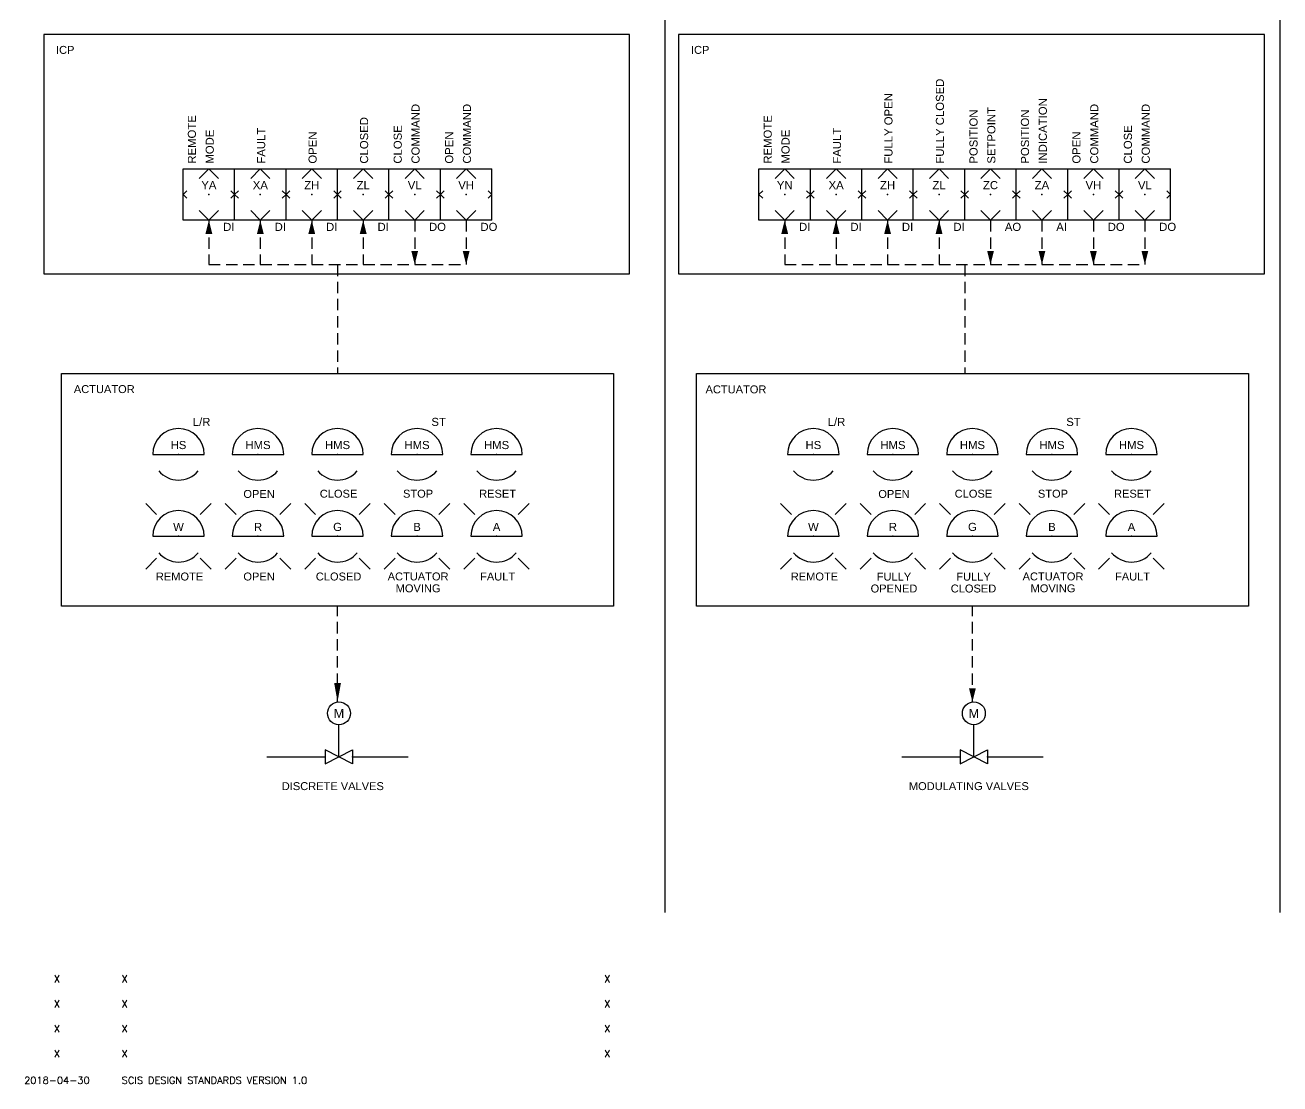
# Paper-space layout 'TYPICAL EQUIPMENT INTERFACE - A1 Sheet' of a CAD drawing. Extents: x 44 to 821, y 22 to 574.
# Drawn here: x 50.2 to 398.6, y 22.5 to 316.4 of the extents above; entities that cross this region are included whole.
import ezdxf
from ezdxf.enums import TextEntityAlignment as Align

# ---------------------------------------------------------------- set-up
doc = ezdxf.new("R2010")
doc.units = 0
doc.linetypes.add('HIDDEN2', pattern=[4.7625, 3.175, -1.5875])
for name, color, linetype in [('BOR-A1', 7, 'Continuous'), ('N-ANNO-TEXT', 2, 'Continuous'), ('N-INST', 4, 'Continuous'), ('N-PANL-COMP', 4, 'Continuous'), ('N-SGNL-ELEC', 4, 'HIDDEN2')]:
    doc.layers.add(name, color=color, linetype=linetype)
doc.styles.add('_CGS_2-5_NOTES', font='arial.ttf', dxfattribs={"height": 2.5})
doc.styles.add('_CGS_2-5_SYMBOL', font='arial.ttf', dxfattribs={"height": 2.5})
doc.styles.add('STD2-0', font='simplex.shx', dxfattribs={"height": 2})
doc.styles.add('SYMBOL', font='arial.ttf', dxfattribs={"height": 2.5})
doc.styles.add('T1_2_5', font='arial.ttf', dxfattribs={"height": 2.5})

# ---------------------------------------------------------------- blocks, each defined once
blk = doc.blocks.new('_D_VALVE_GATE')
for p, q in [((7.62, -1.905), (0, 1.905)), ((0, 1.905), (0, -1.905)), ((0, -1.905), (7.62, 1.905)), ((7.62, 1.905), (7.62, -1.905))]:
    blk.add_line(p, q)
for p in [(0, 0), (3.81, 0), (7.62, 0)]:
    blk.add_point(p)
blk = doc.blocks.new('_N_INST_PANEL_OP ACCESS')
blk.add_line((-7.95, 0), (7.95, 0))
for start, end in [(0, 180), (219.6995, 319.7606)]:
    blk.add_arc((0, 0), 7.94, start, end)
at = {"ltscale": 0.0508}
blk.add_point((0, 0), dxfattribs=at)
at = {"style": '_CGS_2-5_SYMBOL'}
blk.add_attdef('ABB', (4.41, 8.76), '', height=2.5, dxfattribs=at)
for tag, p in [('TAG', (0, 1.63)), ('NO', (0, -4.12))]:
    blk.add_attdef(tag, text='', height=2.5, dxfattribs=at).set_placement(p, align=Align.CENTER)
blk = doc.blocks.new('_N_LIGHT_PANEL')
for p, q in [((-10.12, 10.08), (-6.74, 6.73)), ((10.1, 10.08), (6.72, 6.73)), ((-7.95, 0), (7.95, 0)), ((-10.12, -10.11), (-6.74, -6.76)), ((10.1, -10.11), (6.72, -6.76))]:
    blk.add_line(p, q)
for start, end in [(0, 180), (219.6995, 319.7606)]:
    blk.add_arc((0, 0), 7.94, start, end)
blk.add_point((0, 0))
at = {"style": '_CGS_2-5_SYMBOL'}
for tag, p in [('TAG', (0, 1.63)), ('NO', (0, -4.12))]:
    blk.add_attdef(tag, text='', height=2.5, dxfattribs=at).set_placement(p, align=Align.CENTER)
blk.add_attdef('ABB', (7.41, 4.76), '', height=2.5, dxfattribs=at)
blk = doc.blocks.new('_N_PLC_FIELD_OP ACCESS')
for p, q in [((-7.94, 15.87), (7.94, 15.87)), ((-7.94, 0), (-7.94, 15.87)), ((0, 15.87), (-2.96, 12.91)), ((2.96, 12.91), (0, 15.87)), ((7.94, 0), (7.94, 15.87)), ((-6.76, 9.11), (-7.94, 7.94)), ((-7.94, 7.94), (-6.76, 6.76)), ((7.94, 7.94), (6.76, 9.11)), ((6.76, 6.76), (7.94, 7.94)), ((7.94, 0), (-7.94, 0)), ((-2.96, 2.96), (0, 0)), ((0, 0), (2.96, 2.96))]:
    blk.add_line(p, q)
blk.add_point((0, 7.94))
at = {"style": '_CGS_2-5_SYMBOL'}
for tag, p in [('DESCRIPTION1', (-3.99, 16.48)), ('DESCRIPTION2', (1.51, 16.48)), ('DESCRIPTION3', (7.01, 16.48))]:
    blk.add_attdef(tag, p, '', height=2.5, rotation=90, dxfattribs=at)
for tag, p in [('TAG', (0, 9.57)), ('NO', (0, 3.62))]:
    blk.add_attdef(tag, text='', height=2.5, dxfattribs=at).set_placement(p, align=Align.CENTER)
blk.add_attdef('ABB', (4.41, -3.31), '', height=2.5, dxfattribs=at)
blk = doc.blocks.new('_D_ACTUATOR_ELECTRIC MOTOR')
at = {"flags": 128}
blk.add_lwpolyline([(0, 0), (0, 8.89)], dxfattribs=at)
blk.add_circle((0, 12.08), 3.18)
blk.add_point((0, 0))
at = {"style": '_CGS_2-5_SYMBOL'}
blk.add_text('M', height=2.5, dxfattribs=at).set_placement((0.02, 12.04), align=Align.MIDDLE_CENTER)
blk.add_attdef('XXX', text='', height=2.5, dxfattribs=at).set_placement((0.74, 8.07), align=Align.TOP_LEFT)
blk = doc.blocks.new('CGS A1 REV ATT')
at = {"layer": 'BOR-A1', "color": 1, "style": 'STD2-0'}
for tag, p in [('R5-DATE', (58.99, 50.62)), ('R5-BY', (211.87, 50.62)), ('R4-DATE', (58.99, 43.7)), ('R4-BY', (211.87, 43.7)), ('R3-DATE', (58.99, 36.78)), ('R3-BY', (211.87, 36.78)), ('R2-DATE', (58.99, 29.86)), ('R2-BY', (211.87, 29.86)), ('R1-DATE', (58.99, 22.46)), ('R1-BY', (211.87, 22.46))]:
    blk.add_attdef(tag, text='', height=2, dxfattribs=at).set_placement(p, align=Align.CENTER)
for tag, p in [('R5-DESC', (76.99, 50.62)), ('R4-DESC', (76.99, 43.7)), ('R3-DESC', (76.99, 36.78)), ('R2-DESC', (76.99, 29.86)), ('R1-DESC', (76.99, 22.46))]:
    blk.add_attdef(tag, p, '', height=2, dxfattribs=at)

psp = doc.layouts.new('TYPICAL EQUIPMENT INTERFACE - A1 Sheet')

# ---------------------------------------------------------------- linework, layer by layer
at = {"ltscale": 10}
for p, q in [((227.84, 574), (227.84, 70)), ((398.58, 574), (398.58, 70))]:
    psp.add_line(p, q, dxfattribs=at)
at = {"layer": 'N-INST', "ltscale": 0.0508, "flags": 128}
for points in [[(117.29, 113.26), (133.49, 113.26)], [(141.11, 113.26), (156.56, 113.26)], [(293.58, 113.26), (309.79, 113.26)], [(317.41, 113.26), (332.85, 113.26)]]:
    psp.add_lwpolyline(points, dxfattribs=at)
at = {"layer": 'N-PANL-COMP', "ltscale": 10}
for points in [[(55.33, 247.38), (218.03, 247.38), (218.03, 313.79), (55.33, 313.79)], [(231.62, 247.38), (394.32, 247.38), (394.32, 313.79), (231.62, 313.79)], [(60.27, 219.63), (213.56, 219.63), (213.56, 155.05), (60.27, 155.05)], [(236.56, 219.63), (389.86, 219.63), (389.86, 155.05), (236.56, 155.05)]]:
    psp.add_lwpolyline(points, close=True, dxfattribs=at)
at = {"layer": 'N-SGNL-ELEC'}
for p, q in [((101.19, 262.22), (101.19, 249.91)), ((115.48, 262.22), (115.48, 249.91)), ((129.76, 262.22), (129.76, 249.91)), ((144.05, 262.22), (144.05, 249.91)), ((158.34, 262.22), (158.34, 249.91)), ((172.63, 262.22), (172.63, 249.91)), ((261.08, 262.22), (261.08, 249.91)), ((275.36, 262.22), (275.36, 249.91)), ((289.65, 262.22), (289.65, 249.91)), ((303.94, 262.22), (303.94, 249.91)), ((318.23, 262.22), (318.23, 249.91)), ((332.51, 262.22), (332.51, 249.91)), ((346.8, 262.22), (346.8, 249.91)), ((361.09, 262.22), (361.09, 249.91)), ((101.19, 249.91), (172.63, 249.91)), ((136.92, 249.91), (136.92, 219.63)), ((261.08, 249.91), (361.09, 249.91)), ((311.08, 249.91), (311.08, 219.63)), ((136.92, 128.49), (136.92, 155.05)), ((313.21, 128.49), (313.21, 155.05))]:
    psp.add_line(p, q, dxfattribs=at)
at = {"layer": 'N-SGNL-ELEC', "linetype": 'Continuous'}
for points in [[(101.19, 262.22, 0, 1.89, 0), (101.19, 258.44, 1.89, 1.89, 0)], [(115.48, 262.22, 0, 1.89, 0), (115.48, 258.44, 1.89, 1.89, 0)], [(129.76, 262.22, 0, 1.89, 0), (129.76, 258.44, 1.89, 1.89, 0)], [(144.05, 262.22, 0, 1.89, 0), (144.05, 258.44, 1.89, 1.89, 0)], [(261.08, 262.22, 0, 1.89, 0), (261.08, 258.44, 1.89, 1.89, 0)], [(275.36, 262.22, 0, 1.89, 0), (275.36, 258.44, 1.89, 1.89, 0)], [(289.65, 262.22, 0, 1.89, 0), (289.65, 258.44, 1.89, 1.89, 0)], [(303.94, 262.22, 0, 1.89, 0), (303.94, 258.44, 1.89, 1.89, 0)], [(158.34, 249.91, 0, 1.89, 0), (158.34, 253.69, 1.89, 1.89, 0)], [(172.63, 249.91, 0, 1.89, 0), (172.63, 253.69, 1.89, 1.89, 0)], [(318.23, 249.91, 0, 1.89, 0), (318.23, 253.69, 1.89, 1.89, 0)], [(332.51, 249.91, 0, 1.89, 0), (332.51, 253.69, 1.89, 1.89, 0)], [(346.8, 249.91, 0, 1.89, 0), (346.8, 253.69, 1.89, 1.89, 0)], [(361.09, 249.91, 0, 1.89, 0), (361.09, 253.69, 1.89, 1.89, 0)], [(136.92, 128.49, 0, 1.89, 0), (136.92, 133.77, 1.89, 1.89, 0)], [(313.21, 128.49, 0, 1.89, 0), (313.21, 132.27, 1.89, 1.89, 0)]]:
    psp.add_lwpolyline(points, format="xyseb", dxfattribs=at)

# ---------------------------------------------------------------- block references
psp.add_blockref('CGS A1 REV ATT', (0, 0)).add_auto_attribs({'R1-DATE': '2018-04-30', 'R1-DESC': 'SCIS DESIGN STANDARDS VERSION 1.0', 'R2-DATE': 'X', 'R2-DESC': 'X', 'R2-BY': 'X', 'R3-DATE': 'X', 'R3-DESC': 'X', 'R3-BY': 'X', 'R4-DATE': 'X', 'R4-DESC': 'X', 'R4-BY': 'X', 'R5-DATE': 'X', 'R5-DESC': 'X', 'R5-BY': 'X'})
at = {"layer": 'N-INST'}
ref = psp.add_blockref('_N_PLC_FIELD_OP ACCESS', (303.94, 262.22), dxfattribs=dict(at, xscale=0.9, yscale=0.9, zscale=0.9))
ref.add_attrib('DESCRIPTION2', ' FULLY CLOSED', (305.3, 277.06), dxfattribs={"layer": '0', "height": 2.25, "rotation": 90, "style": '_CGS_2-5_SYMBOL'})
ref.add_attrib('TAG', 'ZL', dxfattribs={"layer": '0', "height": 2.25, "style": '_CGS_2-5_SYMBOL'}).set_placement((303.94, 270.84), align=Align.CENTER)
ref.add_attrib('ABB', 'DI', (307.91, 259.25), dxfattribs={"layer": '0', "height": 2.25, "style": '_CGS_2-5_SYMBOL'})
ref = psp.add_blockref('_N_PLC_FIELD_OP ACCESS', (289.65, 262.22), dxfattribs=dict(at, xscale=0.9, yscale=0.9, zscale=0.9))
ref.add_attrib('DESCRIPTION2', ' FULLY OPEN', (291.01, 277.06), dxfattribs={"layer": '0', "height": 2.25, "rotation": 90, "style": '_CGS_2-5_SYMBOL'})
ref.add_attrib('TAG', 'ZH', dxfattribs={"layer": '0', "height": 2.25, "style": '_CGS_2-5_SYMBOL'}).set_placement((289.65, 270.84), align=Align.CENTER)
ref.add_attrib('ABB', 'DI', (293.62, 259.25), dxfattribs={"layer": '0', "height": 2.25, "style": '_CGS_2-5_SYMBOL'})
ref = psp.add_blockref('_N_PLC_FIELD_OP ACCESS', (158.34, 262.22), dxfattribs=dict(at, xscale=0.9, yscale=0.9, zscale=0.9))
ref.add_attrib('DESCRIPTION2', ' COMMAND', (159.7, 277.06), dxfattribs={"layer": '0', "height": 2.25, "rotation": 90, "style": '_CGS_2-5_SYMBOL'})
ref.add_attrib('DESCRIPTION1', ' CLOSE', (154.75, 277.06), dxfattribs={"layer": '0', "height": 2.25, "rotation": 90, "style": '_CGS_2-5_SYMBOL'})
ref.add_attrib('TAG', 'VL', dxfattribs={"layer": '0', "height": 2.25, "style": '_CGS_2-5_SYMBOL'}).set_placement((158.34, 270.84), align=Align.CENTER)
ref.add_attrib('ABB', 'DO', (162.31, 259.25), dxfattribs={"layer": '0', "height": 2.25, "style": '_CGS_2-5_SYMBOL'})
ref = psp.add_blockref('_N_PLC_FIELD_OP ACCESS', (172.63, 262.22), dxfattribs=dict(at, xscale=0.9, yscale=0.9, zscale=0.9))
ref.add_attrib('DESCRIPTION2', ' COMMAND', (173.98, 277.06), dxfattribs={"layer": '0', "height": 2.25, "rotation": 90, "style": '_CGS_2-5_SYMBOL'})
ref.add_attrib('DESCRIPTION1', ' OPEN', (169.03, 277.06), dxfattribs={"layer": '0', "height": 2.25, "rotation": 90, "style": '_CGS_2-5_SYMBOL'})
ref.add_attrib('TAG', 'VH', dxfattribs={"layer": '0', "height": 2.25, "style": '_CGS_2-5_SYMBOL'}).set_placement((172.63, 270.84), align=Align.CENTER)
ref.add_attrib('ABB', 'DO', (176.6, 259.25), dxfattribs={"layer": '0', "height": 2.25, "style": '_CGS_2-5_SYMBOL'})
ref = psp.add_blockref('_N_PLC_FIELD_OP ACCESS', (318.23, 262.22), dxfattribs=dict(at, xscale=0.9, yscale=0.9, zscale=0.9))
ref.add_attrib('DESCRIPTION2', ' SETPOINT', (319.58, 277.06), dxfattribs={"layer": '0', "height": 2.25, "rotation": 90, "style": '_CGS_2-5_SYMBOL'})
ref.add_attrib('DESCRIPTION1', ' POSITION', (314.63, 277.06), dxfattribs={"layer": '0', "height": 2.25, "rotation": 90, "style": '_CGS_2-5_SYMBOL'})
ref.add_attrib('TAG', 'ZC', dxfattribs={"layer": '0', "height": 2.25, "style": '_CGS_2-5_SYMBOL'}).set_placement((318.23, 270.84), align=Align.CENTER)
ref.add_attrib('ABB', 'AO', (322.2, 259.25), dxfattribs={"layer": '0', "height": 2.25, "style": '_CGS_2-5_SYMBOL'})
ref = psp.add_blockref('_N_PLC_FIELD_OP ACCESS', (332.51, 262.22), dxfattribs=dict(at, xscale=0.9, yscale=0.9, zscale=0.9))
ref.add_attrib('DESCRIPTION2', ' INDICATION', (333.87, 277.06), dxfattribs={"layer": '0', "height": 2.25, "rotation": 90, "style": '_CGS_2-5_SYMBOL'})
ref.add_attrib('DESCRIPTION1', ' POSITION', (328.92, 277.06), dxfattribs={"layer": '0', "height": 2.25, "rotation": 90, "style": '_CGS_2-5_SYMBOL'})
ref.add_attrib('TAG', 'ZA', dxfattribs={"layer": '0', "height": 2.25, "style": '_CGS_2-5_SYMBOL'}).set_placement((332.51, 270.84), align=Align.CENTER)
ref.add_attrib('ABB', 'AI', (336.48, 259.25), dxfattribs={"layer": '0', "height": 2.25, "style": '_CGS_2-5_SYMBOL'})
ref = psp.add_blockref('_N_PLC_FIELD_OP ACCESS', (346.8, 262.22), dxfattribs=dict(at, xscale=0.9, yscale=0.9, zscale=0.9))
ref.add_attrib('DESCRIPTION2', ' COMMAND', (348.16, 277.06), dxfattribs={"layer": '0', "height": 2.25, "rotation": 90, "style": '_CGS_2-5_SYMBOL'})
ref.add_attrib('DESCRIPTION1', ' OPEN', (343.21, 277.06), dxfattribs={"layer": '0', "height": 2.25, "rotation": 90, "style": '_CGS_2-5_SYMBOL'})
ref.add_attrib('TAG', 'VH', dxfattribs={"layer": '0', "height": 2.25, "style": '_CGS_2-5_SYMBOL'}).set_placement((346.8, 270.84), align=Align.CENTER)
ref.add_attrib('ABB', 'DO', (350.77, 259.25), dxfattribs={"layer": '0', "height": 2.25, "style": '_CGS_2-5_SYMBOL'})
ref = psp.add_blockref('_N_PLC_FIELD_OP ACCESS', (361.09, 262.22), dxfattribs=dict(at, xscale=0.9, yscale=0.9, zscale=0.9))
ref.add_attrib('DESCRIPTION2', ' COMMAND', (362.45, 277.06), dxfattribs={"layer": '0', "height": 2.25, "rotation": 90, "style": '_CGS_2-5_SYMBOL'})
ref.add_attrib('DESCRIPTION1', ' CLOSE', (357.5, 277.06), dxfattribs={"layer": '0', "height": 2.25, "rotation": 90, "style": '_CGS_2-5_SYMBOL'})
ref.add_attrib('TAG', 'VL', dxfattribs={"layer": '0', "height": 2.25, "style": '_CGS_2-5_SYMBOL'}).set_placement((361.09, 270.84), align=Align.CENTER)
ref.add_attrib('ABB', 'DO', (365.06, 259.25), dxfattribs={"layer": '0', "height": 2.25, "style": '_CGS_2-5_SYMBOL'})
ref = psp.add_blockref('_N_PLC_FIELD_OP ACCESS', (101.19, 262.22), dxfattribs=dict(at, xscale=0.9, yscale=0.9, zscale=0.9))
ref.add_attrib('DESCRIPTION2', ' MODE', (102.55, 277.06), dxfattribs={"layer": '0', "height": 2.25, "rotation": 90, "style": '_CGS_2-5_SYMBOL'})
ref.add_attrib('DESCRIPTION1', ' REMOTE ', (97.6, 277.06), dxfattribs={"layer": '0', "height": 2.25, "rotation": 90, "style": '_CGS_2-5_SYMBOL'})
ref.add_attrib('TAG', 'YA', dxfattribs={"layer": '0', "height": 2.25, "style": '_CGS_2-5_SYMBOL'}).set_placement((101.19, 270.84), align=Align.CENTER)
ref.add_attrib('ABB', 'DI', (105.16, 259.25), dxfattribs={"layer": '0', "height": 2.25, "style": '_CGS_2-5_SYMBOL'})
ref = psp.add_blockref('_N_PLC_FIELD_OP ACCESS', (144.05, 262.22), dxfattribs=dict(at, xscale=0.9, yscale=0.9, zscale=0.9))
ref.add_attrib('DESCRIPTION2', ' CLOSED', (145.41, 277.06), dxfattribs={"layer": '0', "height": 2.25, "rotation": 90, "style": '_CGS_2-5_SYMBOL'})
ref.add_attrib('TAG', 'ZL', dxfattribs={"layer": '0', "height": 2.25, "style": '_CGS_2-5_SYMBOL'}).set_placement((144.05, 270.84), align=Align.CENTER)
ref.add_attrib('ABB', 'DI', (148.02, 259.25), dxfattribs={"layer": '0', "height": 2.25, "style": '_CGS_2-5_SYMBOL'})
ref = psp.add_blockref('_N_PLC_FIELD_OP ACCESS', (261.08, 262.22), dxfattribs=dict(at, xscale=0.9, yscale=0.9, zscale=0.9))
ref.add_attrib('DESCRIPTION2', ' MODE', (262.43, 277.06), dxfattribs={"layer": '0', "height": 2.25, "rotation": 90, "style": '_CGS_2-5_SYMBOL'})
ref.add_attrib('DESCRIPTION1', ' REMOTE ', (257.48, 277.06), dxfattribs={"layer": '0', "height": 2.25, "rotation": 90, "style": '_CGS_2-5_SYMBOL'})
ref.add_attrib('TAG', 'YN', dxfattribs={"layer": '0', "height": 2.25, "style": '_CGS_2-5_SYMBOL'}).set_placement((261.08, 270.84), align=Align.CENTER)
ref.add_attrib('ABB', 'DI', (265.05, 259.25), dxfattribs={"layer": '0', "height": 2.25, "style": '_CGS_2-5_SYMBOL'})
ref = psp.add_blockref('_N_PLC_FIELD_OP ACCESS', (115.48, 262.22), dxfattribs=dict(at, xscale=0.9, yscale=0.9, zscale=0.9))
ref.add_attrib('DESCRIPTION2', ' FAULT', (116.83, 277.06), dxfattribs={"layer": '0', "height": 2.25, "rotation": 90, "style": '_CGS_2-5_SYMBOL'})
ref.add_attrib('TAG', 'XA', dxfattribs={"layer": '0', "height": 2.25, "style": '_CGS_2-5_SYMBOL'}).set_placement((115.48, 270.84), align=Align.CENTER)
ref.add_attrib('ABB', 'DI', (119.45, 259.25), dxfattribs={"layer": '0', "height": 2.25, "style": '_CGS_2-5_SYMBOL'})
ref = psp.add_blockref('_N_PLC_FIELD_OP ACCESS', (129.76, 262.22), dxfattribs=dict(at, xscale=0.9, yscale=0.9, zscale=0.9))
ref.add_attrib('DESCRIPTION2', ' OPEN', (131.12, 277.06), dxfattribs={"layer": '0', "height": 2.25, "rotation": 90, "style": '_CGS_2-5_SYMBOL'})
ref.add_attrib('TAG', 'ZH', dxfattribs={"layer": '0', "height": 2.25, "style": '_CGS_2-5_SYMBOL'}).set_placement((129.76, 270.84), align=Align.CENTER)
ref.add_attrib('ABB', 'DI', (133.73, 259.25), dxfattribs={"layer": '0', "height": 2.25, "style": '_CGS_2-5_SYMBOL'})
ref = psp.add_blockref('_N_PLC_FIELD_OP ACCESS', (275.36, 262.22), dxfattribs=dict(at, xscale=0.9, yscale=0.9, zscale=0.9))
ref.add_attrib('DESCRIPTION2', ' FAULT', (276.72, 277.06), dxfattribs={"layer": '0', "height": 2.25, "rotation": 90, "style": '_CGS_2-5_SYMBOL'})
ref.add_attrib('TAG', 'XA', dxfattribs={"layer": '0', "height": 2.25, "style": '_CGS_2-5_SYMBOL'}).set_placement((275.36, 270.84), align=Align.CENTER)
ref.add_attrib('ABB', 'DI', (279.33, 259.25), dxfattribs={"layer": '0', "height": 2.25, "style": '_CGS_2-5_SYMBOL'})
at = {"layer": 'N-INST', "ltscale": 0.0508}
ref = psp.add_blockref('_N_INST_PANEL_OP ACCESS', (92.75, 197.23), dxfattribs=dict(at, xscale=0.9, yscale=0.9, zscale=0.9))
ref.add_attrib('TAG', 'HS', dxfattribs={"layer": '0', "height": 2.25, "style": 'T1_2_5'}).set_placement((92.76, 198.69), align=Align.CENTER)
ref.add_attrib('ABB', 'L/R', (96.73, 205.11), dxfattribs={"layer": '0', "height": 2.25, "style": 'SYMBOL'})
ref = psp.add_blockref('_N_INST_PANEL_OP ACCESS', (158.99, 197.23), dxfattribs=dict(at, xscale=0.9, yscale=0.9, zscale=0.9))
ref.add_attrib('TAG', 'HMS', dxfattribs={"layer": '0', "height": 2.25, "style": 'T1_2_5'}).set_placement((159, 198.69), align=Align.CENTER)
ref.add_attrib('ABB', 'ST', (162.97, 205.11), dxfattribs={"layer": '0', "height": 2.25, "style": 'SYMBOL'})
ref = psp.add_blockref('_N_INST_PANEL_OP ACCESS', (269.04, 197.23), dxfattribs=dict(at, xscale=0.9, yscale=0.9, zscale=0.9))
ref.add_attrib('TAG', 'HS', dxfattribs={"layer": '0', "height": 2.25, "style": 'T1_2_5'}).set_placement((269.05, 198.69), align=Align.CENTER)
ref.add_attrib('ABB', 'L/R', (273.02, 205.11), dxfattribs={"layer": '0', "height": 2.25, "style": 'SYMBOL'})
ref = psp.add_blockref('_N_INST_PANEL_OP ACCESS', (335.28, 197.23), dxfattribs=dict(at, xscale=0.9, yscale=0.9, zscale=0.9))
ref.add_attrib('TAG', 'HMS', dxfattribs={"layer": '0', "height": 2.25, "style": 'T1_2_5'}).set_placement((335.29, 198.69), align=Align.CENTER)
ref.add_attrib('ABB', 'ST', (339.26, 205.11), dxfattribs={"layer": '0', "height": 2.25, "style": 'SYMBOL'})
ref = psp.add_blockref('_N_INST_PANEL_OP ACCESS', (114.83, 197.23), dxfattribs=dict(at, xscale=0.9, yscale=0.9, zscale=0.9))
ref.add_attrib('TAG', 'HMS', dxfattribs={"layer": '0', "height": 2.25, "style": 'T1_2_5'}).set_placement((114.84, 198.69), align=Align.CENTER)
ref = psp.add_blockref('_N_INST_PANEL_OP ACCESS', (136.91, 197.23), dxfattribs=dict(at, xscale=0.9, yscale=0.9, zscale=0.9))
ref.add_attrib('TAG', 'HMS', dxfattribs={"layer": '0', "height": 2.25, "style": 'T1_2_5'}).set_placement((136.92, 198.69), align=Align.CENTER)
ref = psp.add_blockref('_N_INST_PANEL_OP ACCESS', (181.07, 197.23), dxfattribs=dict(at, xscale=0.9, yscale=0.9, zscale=0.9))
ref.add_attrib('TAG', 'HMS', dxfattribs={"layer": '0', "height": 2.25, "style": 'T1_2_5'}).set_placement((181.08, 198.69), align=Align.CENTER)
ref = psp.add_blockref('_N_INST_PANEL_OP ACCESS', (291.12, 197.23), dxfattribs=dict(at, xscale=0.9, yscale=0.9, zscale=0.9))
ref.add_attrib('TAG', 'HMS', dxfattribs={"layer": '0', "height": 2.25, "style": 'T1_2_5'}).set_placement((291.13, 198.69), align=Align.CENTER)
ref = psp.add_blockref('_N_INST_PANEL_OP ACCESS', (313.2, 197.23), dxfattribs=dict(at, xscale=0.9, yscale=0.9, zscale=0.9))
ref.add_attrib('TAG', 'HMS', dxfattribs={"layer": '0', "height": 2.25, "style": 'T1_2_5'}).set_placement((313.21, 198.69), align=Align.CENTER)
ref = psp.add_blockref('_N_INST_PANEL_OP ACCESS', (357.36, 197.23), dxfattribs=dict(at, xscale=0.9, yscale=0.9, zscale=0.9))
ref.add_attrib('TAG', 'HMS', dxfattribs={"layer": '0', "height": 2.25, "style": 'T1_2_5'}).set_placement((357.37, 198.69), align=Align.CENTER)
ref = psp.add_blockref('_N_LIGHT_PANEL', (92.75, 174.48), dxfattribs=dict(at, xscale=0.9, yscale=0.9, zscale=0.9))
ref.add_attrib('TAG', 'W', dxfattribs={"layer": '0', "height": 2.25, "style": 'T1_2_5'}).set_placement((92.76, 175.96), align=Align.CENTER)
ref = psp.add_blockref('_N_LIGHT_PANEL', (114.83, 174.48), dxfattribs=dict(at, xscale=0.9, yscale=0.9, zscale=0.9))
ref.add_attrib('TAG', 'R', dxfattribs={"layer": '0', "height": 2.25, "style": 'T1_2_5'}).set_placement((114.84, 175.96), align=Align.CENTER)
ref = psp.add_blockref('_N_LIGHT_PANEL', (136.91, 174.48), dxfattribs=dict(at, xscale=0.9, yscale=0.9, zscale=0.9))
ref.add_attrib('TAG', 'G', dxfattribs={"layer": '0', "height": 2.25, "style": 'T1_2_5'}).set_placement((136.92, 175.96), align=Align.CENTER)
ref = psp.add_blockref('_N_LIGHT_PANEL', (158.99, 174.48), dxfattribs=dict(at, xscale=0.9, yscale=0.9, zscale=0.9))
ref.add_attrib('TAG', 'B', dxfattribs={"layer": '0', "height": 2.25, "style": 'T1_2_5'}).set_placement((159, 175.96), align=Align.CENTER)
ref = psp.add_blockref('_N_LIGHT_PANEL', (181.07, 174.48), dxfattribs=dict(at, xscale=0.9, yscale=0.9, zscale=0.9))
ref.add_attrib('TAG', 'A', dxfattribs={"layer": '0', "height": 2.25, "style": 'T1_2_5'}).set_placement((181.08, 175.96), align=Align.CENTER)
ref = psp.add_blockref('_N_LIGHT_PANEL', (269.04, 174.48), dxfattribs=dict(at, xscale=0.9, yscale=0.9, zscale=0.9))
ref.add_attrib('TAG', 'W', dxfattribs={"layer": '0', "height": 2.25, "style": 'T1_2_5'}).set_placement((269.05, 175.96), align=Align.CENTER)
ref = psp.add_blockref('_N_LIGHT_PANEL', (291.12, 174.48), dxfattribs=dict(at, xscale=0.9, yscale=0.9, zscale=0.9))
ref.add_attrib('TAG', 'R', dxfattribs={"layer": '0', "height": 2.25, "style": 'T1_2_5'}).set_placement((291.13, 175.96), align=Align.CENTER)
ref = psp.add_blockref('_N_LIGHT_PANEL', (313.2, 174.48), dxfattribs=dict(at, xscale=0.9, yscale=0.9, zscale=0.9))
ref.add_attrib('TAG', 'G', dxfattribs={"layer": '0', "height": 2.25, "style": 'T1_2_5'}).set_placement((313.21, 175.96), align=Align.CENTER)
ref = psp.add_blockref('_N_LIGHT_PANEL', (335.28, 174.48), dxfattribs=dict(at, xscale=0.9, yscale=0.9, zscale=0.9))
ref.add_attrib('TAG', 'B', dxfattribs={"layer": '0', "height": 2.25, "style": 'T1_2_5'}).set_placement((335.29, 175.96), align=Align.CENTER)
ref = psp.add_blockref('_N_LIGHT_PANEL', (357.36, 174.48), dxfattribs=dict(at, xscale=0.9, yscale=0.9, zscale=0.9))
ref.add_attrib('TAG', 'A', dxfattribs={"layer": '0', "height": 2.25, "style": 'T1_2_5'}).set_placement((357.37, 175.96), align=Align.CENTER)
for name, p in [('_D_ACTUATOR_ELECTRIC MOTOR', (137.3, 113.26)), ('_D_ACTUATOR_ELECTRIC MOTOR', (313.6, 113.26)), ('_D_VALVE_GATE', (133.49, 113.26)), ('_D_VALVE_GATE', (309.79, 113.26))]:
    psp.add_blockref(name, p, dxfattribs=at)

# ---------------------------------------------------------------- texts
at = {"layer": 'N-ANNO-TEXT', "char_height": 2.2, "line_spacing_factor": 0.9, "style": '_CGS_2-5_NOTES'}
for s, insert, attachment_point in [('ICP\\P ', (58.75, 307.84), 4), ('ICP\\P ', (235.05, 307.84), 4), ('ACTUATOR\\P ', (63.7, 213.67), 4), ('ACTUATOR\\P ', (239.1, 213.6), 4), ('OPEN\\P ', (115.13, 184.57), 5), ('CLOSE ', (137.2, 186.29), 5), ('STOP ', (159.28, 186.29), 5), ('RESET', (181.36, 186.29), 5), ('OPEN\\P ', (291.42, 184.57), 5), ('CLOSE ', (313.49, 186.29), 5), ('STOP ', (335.57, 186.29), 5), ('RESET', (357.65, 186.29), 5), ('REMOTE', (93.05, 163.3), 5), ('OPEN ', (115.13, 163.3), 5), ('CLOSED', (137.21, 163.3), 5), ('ACTUATOR\\PMOVING', (159.29, 161.67), 5), ('FAULT', (181.37, 163.3), 5), ('REMOTE', (269.34, 163.3), 5), ('FULLY\\POPENED ', (291.42, 161.62), 5), ('FULLY\\PCLOSED', (313.5, 161.62), 5), ('ACTUATOR\\PMOVING', (335.58, 161.67), 5), ('FAULT', (357.66, 163.3), 5), ('DISCRETE VALVES', (121.43, 105.11), 4), ('MODULATING VALVES', (295.56, 105.11), 4)]:
    psp.add_mtext(s, dxfattribs=dict(at, insert=insert, attachment_point=attachment_point))

doc.saveas('drawing.dxf')
